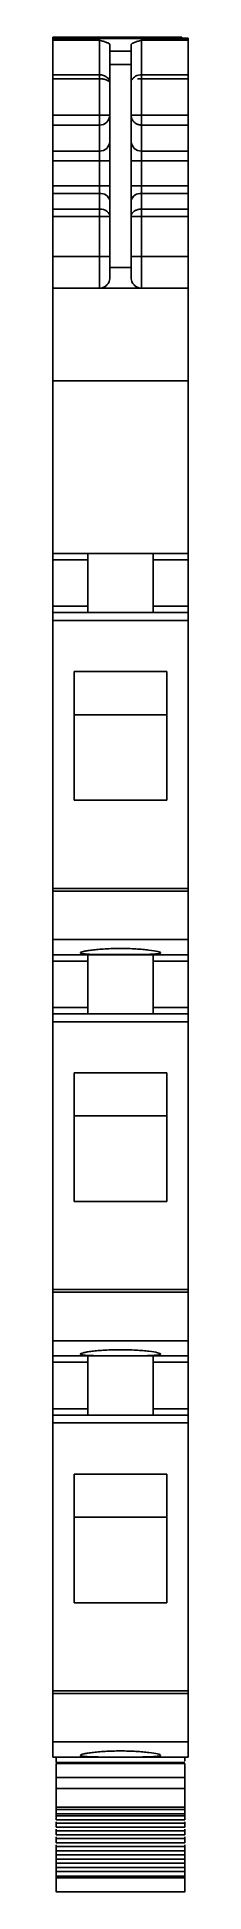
# Model space of a CAD drawing. Header units: millimetres. Extents: x 0 to 6.4, y -87.8 to 0.
import ezdxf

# ---------------------------------------------------------------- set-up
doc = ezdxf.new("R2010")
doc.units = ezdxf.units.MM

msp = doc.modelspace()

# ---------------------------------------------------------------- linework, layer by layer
at = {"color": 7, "linetype": 'Continuous', "lineweight": 25}
for p, q in [((0, 0), (0, -7.049)), ((6.1, 0), (0, 0)), ((6.1, -0.05), (6.1, 0)), ((6.4, -0.05), (0, -0.05)), ((0, -0.061), (6.4, -0.061)), ((2.2, -0.151), (0, -0.151)), ((2.2, -1.784), (2.2, -0.151)), ((2.7, -0.669), (2.7, -0.369)), ((3.7, -0.669), (2.7, -0.669)), ((3.7, -0.369), (3.7, -0.669)), ((6.4, -0.151), (4.2, -0.151)), ((4.2, -0.151), (4.2, -1.784)), ((6.4, -0.05), (6.4, -1.784)), ((2.7, -1.305), (2.7, -11.39)), ((2.7, -1.305), (3.7, -1.305)), ((3.7, -1.305), (3.7, -10.903)), ((0, -1.784), (2.2, -1.784)), ((2.2, -1.972), (0, -1.972)), ((2.2, -11.89), (2.2, -1.972)), ((4.2, -1.784), (6.4, -1.784)), ((4.2, -1.972), (4.2, -11.89)), ((6.4, -1.972), (4.2, -1.972)), ((6.4, -3.702), (6.4, -1.972)), ((0, -3.702), (2.2, -3.702)), ((2.2, -4.164), (0, -4.164)), ((4.2, -3.702), (6.4, -3.702)), ((6.4, -4.164), (4.2, -4.164)), ((6.4, -4.164), (6.4, -5.4)), ((0, -5.4), (2.2, -5.4)), ((0, -5.862), (2.2, -5.862)), ((3.7, -5.862), (6.4, -5.862)), ((4.2, -5.4), (6.4, -5.4)), ((6.4, -7.049), (6.4, -5.862)), ((0, -7.049), (2.7, -7.049)), ((0, -7.405), (2.2, -7.405)), ((0, -7.405), (0, -81.45)), ((3.7, -7.049), (6.4, -7.049)), ((4.2, -7.405), (6.4, -7.405)), ((6.4, -7.405), (6.4, -8.143)), ((0, -8.143), (2.2, -8.143)), ((2.7, -8.5), (0, -8.5)), ((4.2, -8.143), (6.4, -8.143)), ((6.4, -8.5), (4.2, -8.5)), ((6.4, -81.45), (6.4, -8.5)), ((0, -10.39), (2.2, -10.39)), ((3.7, -10.39), (6.4, -10.39)), ((2.7, -10.903), (3.7, -10.903)), ((6.4, -11.89), (0, -11.89)), ((0, -16.281), (6.4, -16.281)), ((0, -24.45), (6.4, -24.45)), ((1.65, -24.45), (1.65, -27.25)), ((4.75, -27.25), (4.75, -24.45)), ((0, -24.75), (1.65, -24.75)), ((6.4, -24.75), (4.75, -24.75)), ((0, -26.95), (1.65, -26.95)), ((4.75, -26.95), (6.4, -26.95)), ((6.4, -27.25), (0, -27.25)), ((6.4, -27.622), (0, -27.622)), ((1, -30.047), (5.4, -30.047)), ((1, -36.138), (1, -30.047)), ((5.4, -30.047), (5.4, -36.138)), ((1, -32.087), (5.4, -32.087)), ((5.4, -36.138), (1, -36.138)), ((0, -40.312), (6.4, -40.312)), ((6.4, -40.438), (0, -40.438)), ((6.4, -42.729), (0, -42.729)), ((6.4, -43.45), (0, -43.45)), ((0, -43.75), (1.65, -43.75)), ((1.65, -43.45), (1.65, -46.25)), ((4.75, -46.25), (4.75, -43.45)), ((6.4, -43.75), (4.75, -43.75)), ((0, -45.95), (1.65, -45.95)), ((6.4, -46.25), (0, -46.25)), ((4.75, -45.95), (6.4, -45.95)), ((6.4, -46.622), (0, -46.622)), ((1, -49.047), (5.4, -49.047)), ((1, -55.138), (1, -49.047)), ((5.4, -49.047), (5.4, -55.138)), ((1, -51.087), (5.4, -51.087)), ((5.4, -55.138), (1, -55.138)), ((0, -59.312), (6.4, -59.312)), ((6.4, -59.438), (0, -59.438)), ((6.4, -61.729), (0, -61.729)), ((6.4, -62.45), (0, -62.45)), ((0, -62.75), (1.65, -62.75)), ((1.65, -62.45), (1.65, -65.25)), ((4.75, -65.25), (4.75, -62.45)), ((6.4, -62.75), (4.75, -62.75)), ((0, -64.95), (1.65, -64.95)), ((4.75, -64.95), (6.4, -64.95)), ((6.4, -65.25), (0, -65.25)), ((6.4, -65.622), (0, -65.622)), ((1, -68.047), (5.4, -68.047)), ((1, -74.138), (1, -68.047)), ((5.4, -68.047), (5.4, -74.138)), ((1, -70.087), (5.4, -70.087)), ((5.4, -74.138), (1, -74.138)), ((0, -78.312), (6.4, -78.312)), ((6.4, -78.438), (0, -78.438)), ((6.4, -80.729), (0, -80.729)), ((0, -81.45), (6.4, -81.45)), ((0.15, -81.701), (0.15, -81.45)), ((6.25, -81.45), (6.25, -81.64)), ((0.15, -81.701), (6.25, -81.701)), ((6.25, -81.726), (0.15, -81.726)), ((6.25, -81.755), (0.15, -81.755)), ((0.15, -82.414), (0.15, -81.755)), ((0.15, -82.414), (6.25, -82.414)), ((6.25, -81.755), (6.25, -82.414)), ((0.15, -82.931), (6.25, -82.931)), ((0.15, -82.931), (0.15, -83.814)), ((6.25, -83.814), (6.25, -82.931)), ((0.15, -83.814), (6.25, -83.814)), ((0.15, -83.931), (6.25, -83.931)), ((0.15, -84.138), (6.25, -84.138)), ((0.15, -84.138), (0.15, -84.234)), ((0.15, -84.234), (6.25, -84.234)), ((6.25, -84.234), (6.25, -84.138)), ((0.15, -84.349), (0.15, -84.351)), ((0.15, -84.418), (6.25, -84.418)), ((0.15, -84.504), (0.15, -84.581)), ((0.15, -84.581), (6.25, -84.581)), ((0.15, -84.696), (0.15, -84.698)), ((0.15, -84.77), (6.25, -84.77)), ((0.15, -84.856), (0.15, -84.938)), ((0.15, -84.938), (6.25, -84.938)), ((0.15, -85.054), (0.15, -85.056)), ((0.15, -85.134), (6.25, -85.134)), ((6.25, -84.351), (6.25, -84.349)), ((6.25, -84.581), (6.25, -84.504)), ((6.25, -84.698), (6.25, -84.696)), ((6.25, -84.938), (6.25, -84.856)), ((6.25, -85.056), (6.25, -85.054)), ((0.15, -85.22), (0.15, -85.307)), ((6.25, -85.307), (0.15, -85.307)), ((0.15, -85.423), (0.15, -85.425)), ((6.25, -85.507), (0.15, -85.507)), ((0.15, -85.593), (0.15, -85.685)), ((6.25, -85.685), (0.15, -85.685)), ((0.15, -85.801), (0.15, -85.803)), ((6.25, -85.89), (0.15, -85.89)), ((0.15, -85.89), (0.15, -86.072)), ((6.25, -86.072), (0.15, -86.072)), ((6.25, -85.307), (6.25, -85.22)), ((6.25, -85.425), (6.25, -85.423)), ((6.25, -85.685), (6.25, -85.593)), ((6.25, -85.803), (6.25, -85.801)), ((6.25, -86.072), (6.25, -85.89)), ((6.25, -86.281), (0.15, -86.281)), ((0.15, -86.281), (0.15, -86.466)), ((6.25, -86.466), (0.15, -86.466)), ((6.25, -86.679), (0.15, -86.679)), ((0.15, -86.679), (0.15, -86.866)), ((6.25, -86.866), (0.15, -86.866)), ((6.25, -86.466), (6.25, -86.281)), ((6.25, -86.866), (6.25, -86.679)), ((0.147, -87.83), (6.253, -87.83)), ((6.25, -87.082), (0.15, -87.082)), ((0.15, -87.082), (0.15, -87.158)), ((6.25, -87.157), (0.15, -87.157)), ((6.25, -87.158), (6.25, -87.082))]:
    msp.add_line(p, q, dxfattribs=at)
at = {"color": 7, "linetype": 'Continuous', "lineweight": 25, "flags": 128}
for points in [[(2.7, -5.862), (2.69, -5.862), (2.662, -5.862), (2.616, -5.862), (2.554, -5.862), (2.478, -5.862), (2.391, -5.862), (2.298, -5.862), (2.2, -5.862)], [(2.2, -10.39), (2.298, -10.39), (2.391, -10.39), (2.478, -10.39), (2.554, -10.39), (2.616, -10.39), (2.662, -10.39), (2.69, -10.39), (2.7, -10.39)]]:
    msp.add_lwpolyline(points, dxfattribs=at)
at = {"color": 7, "linetype": 'Continuous', "lineweight": 25}
for centre, radius, start, end in [((2.218, -3.682), 0.482, 267.8239, 357.64451), ((2.218, -4.918), 0.482, 267.82393, 357.6445), ((4.182, -4.918), 0.482, 182.35549, 272.1761), ((2.261, -7.848), 0.447, 11.10624, 97.897), ((4.139, -7.848), 0.447, 82.103, 168.89376)]:
    msp.add_arc(centre, radius, start, end, dxfattribs=at)
for points, knots in [([(2.2, -0.151), (2.235, -0.16), (2.294, -0.176), (2.382, -0.201), (2.46, -0.225), (2.536, -0.251), (2.603, -0.279), (2.657, -0.308), (2.693, -0.338), (2.698, -0.359), (2.7, -0.369)], [0, 0, 0, 0, 0.144102, 0.24715, 0.376342, 0.494107, 0.6246, 0.752806, 0.878221, 1, 1, 1, 1]), ([(2.7, -1.305), (2.7, -1.147), (2.7, -1.003), (2.7, -0.782), (2.7, -0.704), (2.7, -0.669)], [0, 0, 0, 0, 0.5, 0.5, 1, 1, 1, 1]), ([(3.7, -0.369), (3.701, -0.363), (3.702, -0.352), (3.714, -0.334), (3.733, -0.317), (3.758, -0.3), (3.79, -0.283), (3.826, -0.267), (3.875, -0.248), (3.94, -0.225), (4.018, -0.201), (4.106, -0.176), (4.165, -0.16), (4.2, -0.151)], [0, 0, 0, 0, 0.069114, 0.139546, 0.211116, 0.283658, 0.357039, 0.431169, 0.506009, 0.623706, 0.752908, 0.855906, 1, 1, 1, 1]), ([(3.7, -0.669), (3.7, -0.677), (3.7, -0.693), (3.7, -0.729), (3.7, -0.774), (3.7, -0.828), (3.7, -0.905), (3.7, -1.01), (3.7, -1.149), (3.7, -1.253), (3.7, -1.305)], [0, 0, 0, 0, 0.100998, 0.200472, 0.29946, 0.399017, 0.50018, 0.667485, 0.832466, 1, 1, 1, 1]), ([(2.679, -2.088), (2.676, -2.069), (2.663, -2.004), (2.584, -1.92), (2.485, -1.853), (2.396, -1.814), (2.301, -1.788), (2.233, -1.785), (2.2, -1.784)], [0, 0, 0, 0, 0.126203, 0.41535, 0.569867, 0.706201, 0.855901, 1, 1, 1, 1]), ([(2.2, -1.972), (2.2, -1.931), (2.2, -1.89), (2.2, -1.823), (2.2, -1.797), (2.2, -1.784)], [0, 0, 0, 0, 0.5, 0.5, 1, 1, 1, 1]), ([(2.2, -1.972), (2.231, -1.973), (2.295, -1.974), (2.389, -1.987), (2.481, -2.007), (2.583, -2.041), (2.664, -2.085), (2.677, -2.119), (2.681, -2.13)], [0, 0, 0, 0, 0.132063, 0.271691, 0.419647, 0.576572, 0.862991, 1, 1, 1, 1]), ([(3.736, -2.03), (3.772, -1.963), (3.834, -1.901), (3.997, -1.811), (4.098, -1.783), (4.2, -1.784)], [0, 0, 0, 0, 0.5, 0.5, 1, 1, 1, 1]), ([(4.2, -1.784), (4.2, -1.797), (4.2, -1.823), (4.2, -1.89), (4.2, -1.931), (4.2, -1.972)], [0, 0, 0, 0, 0.5, 0.5, 1, 1, 1, 1]), ([(6.4, -1.784), (6.4, -1.789), (6.4, -1.799), (6.4, -1.825), (6.4, -1.861), (6.4, -1.91), (6.4, -1.952), (6.4, -1.972)], [0, 0, 0, 0, 0.167349, 0.331769, 0.500472, 0.749476, 1, 1, 1, 1]), ([(2.7, -3.702), (2.7, -3.702), (2.646, -3.702), (2.461, -3.702), (2.331, -3.702), (2.2, -3.702)], [0, 0, 0, 0, 0.5, 0.5, 1, 1, 1, 1]), ([(4.2, -4.164), (4.179, -4.163), (4.138, -4.162), (4.076, -4.151), (4.015, -4.133), (3.955, -4.107), (3.898, -4.072), (3.84, -4.026), (3.783, -3.962), (3.739, -3.886), (3.707, -3.798), (3.702, -3.738), (3.7, -3.702)], [0, 0, 0, 0, 0.079375, 0.159116, 0.240239, 0.323653, 0.410122, 0.500241, 0.617938, 0.750135, 0.85407, 1, 1, 1, 1]), ([(4.2, -3.702), (4.179, -3.702), (4.138, -3.702), (4.076, -3.702), (4.015, -3.702), (3.955, -3.702), (3.898, -3.702), (3.84, -3.702), (3.783, -3.702), (3.739, -3.702), (3.707, -3.702), (3.702, -3.702), (3.7, -3.702)], [0, 0, 0, 0, 0.079375, 0.159116, 0.240239, 0.323653, 0.410122, 0.500241, 0.617937, 0.750135, 0.85407, 1, 1, 1, 1]), ([(6.4, -3.702), (6.4, -3.727), (6.4, -3.776), (6.4, -3.848), (6.4, -3.916), (6.4, -4.002), (6.4, -4.097), (6.4, -4.142), (6.4, -4.164)], [0, 0, 0, 0, 0.125969, 0.249546, 0.373508, 0.500607, 0.749548, 1, 1, 1, 1]), ([(6.4, -5.4), (6.4, -5.437), (6.4, -5.502), (6.4, -5.665), (6.4, -5.763), (6.4, -5.862)], [0, 0, 0, 0, 0.5, 0.5, 1, 1, 1, 1]), ([(2.7, -8.5), (2.7, -8.406), (2.646, -8.314), (2.461, -8.181), (2.331, -8.143), (2.2, -8.143)], [0, 0, 0, 0, 0.5, 0.5, 1, 1, 1, 1]), ([(4.2, -8.143), (4.179, -8.144), (4.137, -8.145), (4.075, -8.154), (4.014, -8.168), (3.954, -8.188), (3.897, -8.214), (3.839, -8.25), (3.783, -8.299), (3.738, -8.358), (3.707, -8.426), (3.702, -8.472), (3.7, -8.5)], [0, 0, 0, 0, 0.079596, 0.160169, 0.242147, 0.325927, 0.411861, 0.500241, 0.61864, 0.750135, 0.854329, 1, 1, 1, 1]), ([(4.2, -8.5), (4.179, -8.5), (4.137, -8.5), (4.075, -8.5), (4.014, -8.5), (3.954, -8.5), (3.897, -8.5), (3.839, -8.5), (3.783, -8.5), (3.738, -8.5), (3.707, -8.499), (3.702, -8.5), (3.7, -8.5)], [0, 0, 0, 0, 0.079596, 0.160169, 0.242147, 0.325927, 0.411861, 0.500241, 0.61864, 0.750135, 0.854329, 1, 1, 1, 1]), ([(6.4, -8.143), (6.4, -8.159), (6.4, -8.191), (6.4, -8.246), (6.4, -8.315), (6.4, -8.4), (6.4, -8.466), (6.4, -8.5)], [0, 0, 0, 0, 0.166568, 0.332323, 0.500197, 0.749369, 1, 1, 1, 1]), ([(2.7, -11.39), (2.7, -11.476), (2.678, -11.552), (2.614, -11.679), (2.572, -11.73), (2.428, -11.852), (2.315, -11.89), (2.2, -11.89)], [0, 0, 0, 0, 0.25, 0.25, 0.5, 0.5, 1, 1, 1, 1]), ([(3.7, -10.903), (3.7, -10.939), (3.7, -11.01), (3.7, -11.112), (3.7, -11.21), (3.7, -11.303), (3.7, -11.361), (3.7, -11.39)], [0, 0, 0, 0, 0.201173, 0.400587, 0.599413, 0.798827, 1, 1, 1, 1]), ([(3.7, -11.39), (3.7, -11.476), (3.722, -11.552), (3.786, -11.679), (3.828, -11.73), (3.972, -11.852), (4.085, -11.89), (4.2, -11.89)], [0, 0, 0, 0, 0.25, 0.25, 0.5, 0.5, 1, 1, 1, 1]), ([(3.2, -43.156), (3.326, -43.156), (3.449, -43.158), (3.692, -43.165), (3.813, -43.17), (4.043, -43.183), (4.152, -43.191), (4.358, -43.208), (4.456, -43.219), (4.719, -43.25), (4.861, -43.274), (5.05, -43.32), (5.1, -43.343), (5.1, -43.371), (5.088, -43.38), (5.04, -43.396), (5.004, -43.403), (4.909, -43.415), (4.849, -43.42), (4.712, -43.429), (4.633, -43.432), (4.456, -43.438), (4.36, -43.44), (4.154, -43.443), (4.043, -43.444), (3.813, -43.446), (3.695, -43.447), (3.451, -43.447), (3.326, -43.447), (3.075, -43.447), (2.951, -43.447), (2.708, -43.447), (2.588, -43.446), (2.358, -43.444), (2.248, -43.443), (2.042, -43.44), (1.944, -43.438), (1.681, -43.429), (1.54, -43.421), (1.35, -43.397), (1.3, -43.381), (1.3, -43.353), (1.312, -43.342), (1.361, -43.321), (1.397, -43.309), (1.492, -43.286), (1.551, -43.274), (1.688, -43.251), (1.767, -43.24), (1.944, -43.218), (2.04, -43.209), (2.246, -43.191), (2.357, -43.183), (2.587, -43.17), (2.705, -43.165), (2.949, -43.158), (3.075, -43.156), (3.2, -43.156)], [0, 0, 0, 0, 0.03125, 0.03125, 0.0625, 0.0625, 0.09375, 0.09375, 0.125, 0.125, 0.1875, 0.1875, 0.25, 0.25, 0.28125, 0.28125, 0.3125, 0.3125, 0.34375, 0.34375, 0.375, 0.375, 0.40625, 0.40625, 0.4375, 0.4375, 0.46875, 0.46875, 0.5, 0.5, 0.53125, 0.53125, 0.5625, 0.5625, 0.59375, 0.59375, 0.625, 0.625, 0.6875, 0.6875, 0.75, 0.75, 0.78125, 0.78125, 0.8125, 0.8125, 0.84375, 0.84375, 0.875, 0.875, 0.90625, 0.90625, 0.9375, 0.9375, 0.96875, 0.96875, 1, 1, 1, 1]), ([(3.2, -62.447), (3.075, -62.447), (2.951, -62.447), (2.708, -62.447), (2.588, -62.446), (2.358, -62.444), (2.248, -62.443), (2.042, -62.44), (1.944, -62.438), (1.681, -62.429), (1.54, -62.421), (1.35, -62.397), (1.3, -62.381), (1.3, -62.353), (1.312, -62.342), (1.361, -62.321), (1.397, -62.309), (1.492, -62.286), (1.551, -62.274), (1.688, -62.251), (1.767, -62.24), (1.944, -62.218), (2.04, -62.209), (2.246, -62.191), (2.357, -62.183), (2.587, -62.17), (2.705, -62.165), (2.949, -62.158), (3.075, -62.156), (3.326, -62.156), (3.449, -62.158), (3.692, -62.165), (3.813, -62.17), (4.043, -62.183), (4.152, -62.191), (4.358, -62.208), (4.456, -62.219), (4.719, -62.25), (4.861, -62.274), (5.05, -62.32), (5.1, -62.343), (5.1, -62.371), (5.088, -62.38), (5.04, -62.396), (5.004, -62.403), (4.909, -62.415), (4.849, -62.42), (4.712, -62.429), (4.633, -62.432), (4.456, -62.438), (4.36, -62.44), (4.154, -62.443), (4.043, -62.444), (3.813, -62.446), (3.695, -62.447), (3.451, -62.447), (3.326, -62.447), (3.2, -62.447)], [0, 0, 0, 0, 0.03125, 0.03125, 0.0625, 0.0625, 0.09375, 0.09375, 0.125, 0.125, 0.1875, 0.1875, 0.25, 0.25, 0.28125, 0.28125, 0.3125, 0.3125, 0.34375, 0.34375, 0.375, 0.375, 0.40625, 0.40625, 0.4375, 0.4375, 0.46875, 0.46875, 0.5, 0.5, 0.53125, 0.53125, 0.5625, 0.5625, 0.59375, 0.59375, 0.625, 0.625, 0.6875, 0.6875, 0.75, 0.75, 0.78125, 0.78125, 0.8125, 0.8125, 0.84375, 0.84375, 0.875, 0.875, 0.90625, 0.90625, 0.9375, 0.9375, 0.96875, 0.96875, 1, 1, 1, 1]), ([(3.2, -81.447), (3.075, -81.447), (2.951, -81.447), (2.708, -81.447), (2.588, -81.446), (2.358, -81.444), (2.248, -81.443), (2.042, -81.44), (1.944, -81.438), (1.681, -81.429), (1.54, -81.421), (1.35, -81.397), (1.3, -81.381), (1.3, -81.353), (1.312, -81.342), (1.361, -81.321), (1.397, -81.309), (1.492, -81.286), (1.551, -81.274), (1.688, -81.251), (1.767, -81.24), (1.944, -81.218), (2.04, -81.209), (2.246, -81.191), (2.357, -81.183), (2.587, -81.17), (2.705, -81.165), (2.949, -81.158), (3.075, -81.156), (3.326, -81.156), (3.449, -81.158), (3.692, -81.165), (3.813, -81.17), (4.043, -81.183), (4.152, -81.191), (4.358, -81.208), (4.456, -81.219), (4.719, -81.25), (4.861, -81.274), (5.05, -81.32), (5.1, -81.343), (5.1, -81.371), (5.088, -81.38), (5.04, -81.396), (5.004, -81.403), (4.909, -81.415), (4.849, -81.42), (4.712, -81.429), (4.633, -81.432), (4.456, -81.438), (4.36, -81.44), (4.154, -81.443), (4.043, -81.444), (3.813, -81.446), (3.695, -81.447), (3.451, -81.447), (3.326, -81.447), (3.2, -81.447)], [0, 0, 0, 0, 0.03125, 0.03125, 0.0625, 0.0625, 0.09375, 0.09375, 0.125, 0.125, 0.1875, 0.1875, 0.25, 0.25, 0.28125, 0.28125, 0.3125, 0.3125, 0.34375, 0.34375, 0.375, 0.375, 0.40625, 0.40625, 0.4375, 0.4375, 0.46875, 0.46875, 0.5, 0.5, 0.53125, 0.53125, 0.5625, 0.5625, 0.59375, 0.59375, 0.625, 0.625, 0.6875, 0.6875, 0.75, 0.75, 0.78125, 0.78125, 0.8125, 0.8125, 0.84375, 0.84375, 0.875, 0.875, 0.90625, 0.90625, 0.9375, 0.9375, 0.96875, 0.96875, 1, 1, 1, 1]), ([(0.15, -87.813), (0.15, -87.817), (0.15, -87.828), (0.15, -87.707), (0.15, -87.477), (0.15, -87.264), (0.15, -87.157)], [0, 0, 0, 0, 0.133747, 0.422498, 0.711249, 1, 1, 1, 1]), ([(6.25, -87.157), (6.25, -87.264), (6.25, -87.477), (6.25, -87.707), (6.25, -87.828), (6.25, -87.817), (6.25, -87.813)], [0, 0, 0, 0, 0.288751, 0.577502, 0.866253, 1, 1, 1, 1])]:
    msp.add_open_spline(points, degree=3, knots=knots, dxfattribs=at)
for points in [[(4.2, -1.972), (4.132, -1.972), (4.064, -1.978), (4.003, -1.989)], [(0, -7.405), (0, -7.312), (0, -7.181), (0, -7.049)], [(6.4, -7.049), (6.4, -7.181), (6.4, -7.312), (6.4, -7.405)], [(0.15, -82.414), (0.15, -82.445), (0.15, -82.498), (0.15, -82.567)], [(6.25, -82.567), (6.25, -82.498), (6.25, -82.445), (6.25, -82.414)], [(0.15, -82.567), (0.15, -82.666), (0.15, -82.798), (0.15, -82.931)], [(6.25, -82.931), (6.25, -82.798), (6.25, -82.666), (6.25, -82.567)], [(0.15, -83.814), (0.15, -83.853), (0.15, -83.893), (0.15, -83.931)], [(0.15, -83.931), (0.15, -84.005), (0.15, -84.076), (0.15, -84.138)], [(0.15, -84.234), (0.15, -84.273), (0.15, -84.315), (0.15, -84.349)], [(6.25, -83.931), (6.25, -83.893), (6.25, -83.853), (6.25, -83.814)], [(6.25, -84.138), (6.25, -84.076), (6.25, -84.005), (6.25, -83.931)], [(6.25, -84.349), (6.25, -84.315), (6.25, -84.273), (6.25, -84.234)], [(0.15, -84.351), (0.15, -84.387), (0.15, -84.412), (0.15, -84.418)], [(0.15, -84.581), (0.15, -84.619), (0.15, -84.661), (0.15, -84.696)], [(0.15, -84.698), (0.15, -84.735), (0.15, -84.762), (0.15, -84.77)], [(0.15, -84.938), (0.15, -84.976), (0.15, -85.019), (0.15, -85.054)], [(0.15, -85.056), (0.15, -85.094), (0.15, -85.124), (0.15, -85.134)], [(6.25, -84.418), (6.25, -84.412), (6.25, -84.387), (6.25, -84.351)], [(6.25, -84.696), (6.25, -84.661), (6.25, -84.619), (6.25, -84.581)], [(6.25, -84.77), (6.25, -84.762), (6.25, -84.735), (6.25, -84.698)], [(6.25, -85.054), (6.25, -85.019), (6.25, -84.976), (6.25, -84.938)], [(6.25, -85.134), (6.25, -85.124), (6.25, -85.094), (6.25, -85.056)], [(0.15, -85.307), (0.15, -85.344), (0.15, -85.386), (0.15, -85.423)], [(0.15, -85.425), (0.15, -85.464), (0.15, -85.495), (0.15, -85.507)], [(0.15, -85.685), (0.15, -85.721), (0.15, -85.764), (0.15, -85.801)], [(0.15, -85.803), (0.15, -85.843), (0.15, -85.876), (0.15, -85.89)], [(0.15, -86.072), (0.15, -86.107), (0.15, -86.149), (0.15, -86.187)], [(6.25, -85.423), (6.25, -85.386), (6.25, -85.344), (6.25, -85.307)], [(6.25, -85.507), (6.25, -85.495), (6.25, -85.464), (6.25, -85.425)], [(6.25, -85.801), (6.25, -85.764), (6.25, -85.721), (6.25, -85.685)], [(6.25, -85.89), (6.25, -85.876), (6.25, -85.843), (6.25, -85.803)], [(6.25, -86.187), (6.25, -86.149), (6.25, -86.107), (6.25, -86.072)], [(0.15, -86.187), (0.15, -86.229), (0.15, -86.264), (0.15, -86.281)], [(0.15, -86.466), (0.15, -86.5), (0.15, -86.542), (0.15, -86.58)], [(0.15, -86.58), (0.15, -86.623), (0.15, -86.66), (0.15, -86.679)], [(0.15, -86.866), (0.15, -86.899), (0.15, -86.941), (0.15, -86.981)], [(6.25, -86.281), (6.25, -86.264), (6.25, -86.229), (6.25, -86.187)], [(6.25, -86.58), (6.25, -86.542), (6.25, -86.5), (6.25, -86.466)], [(6.25, -86.679), (6.25, -86.66), (6.25, -86.623), (6.25, -86.58)], [(6.25, -86.981), (6.25, -86.941), (6.25, -86.899), (6.25, -86.866)], [(0.15, -86.981), (0.15, -87.023), (0.15, -87.061), (0.15, -87.082)], [(6.25, -87.082), (6.25, -87.061), (6.25, -87.023), (6.25, -86.981)]]:
    msp.add_open_spline(points, degree=3, dxfattribs=at)

doc.saveas('drawing.dxf')
